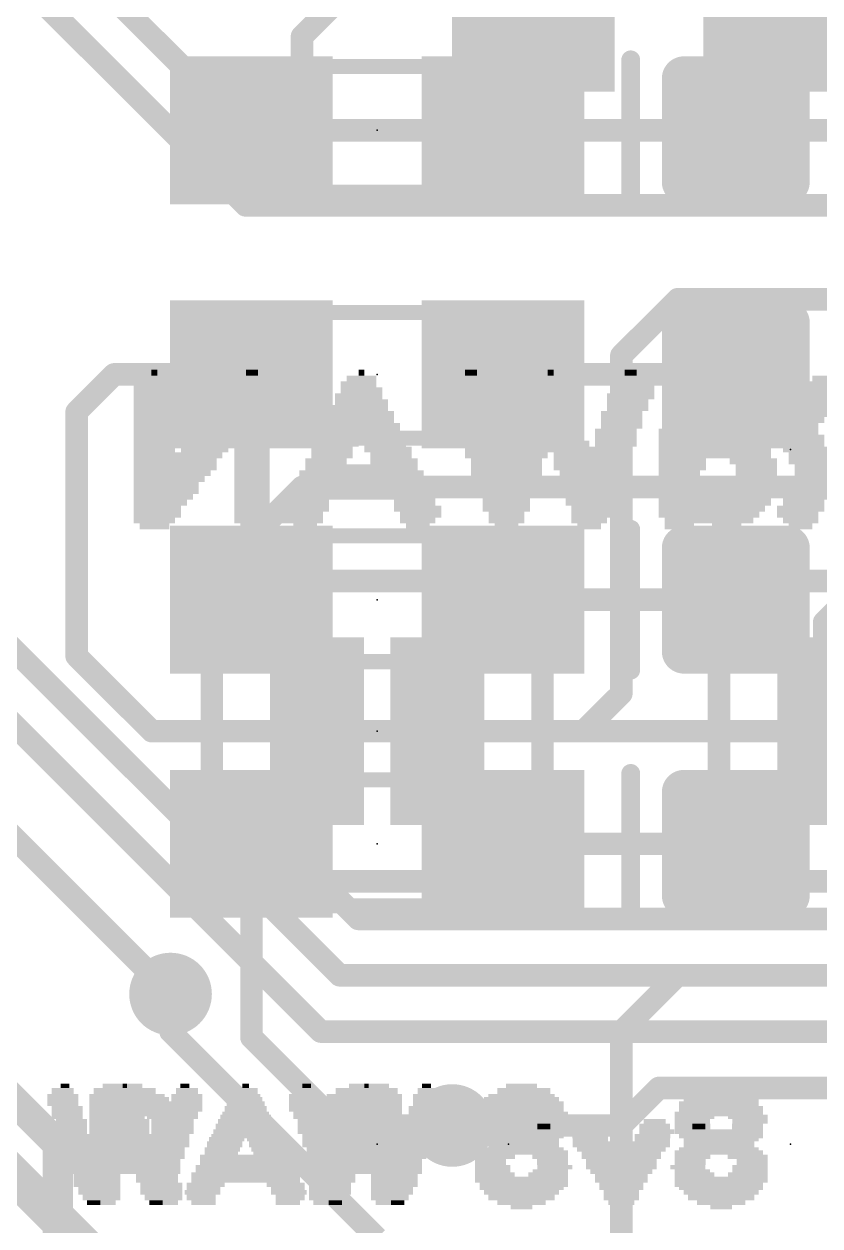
# Model space of a CAD drawing. Extents: x -34 to 73, y -65 to 31.
# Drawn here: x 13.74 to 19.12, y 5.04 to 13.16 of the extents above; entities that cross this region are included whole.
import ezdxf

# ---------------------------------------------------------------- set-up
doc = ezdxf.new("R2010")
doc.units = 0
for name, color, linetype in [('1', 12, 'CONTINUOUS'), ('16', 53, 'CONTINUOUS'), ('18', 110, 'CONTINUOUS'), ('21', 41, 'CONTINUOUS'), ('22', 40, 'CONTINUOUS'), ('23', 53, 'CONTINUOUS'), ('24', 53, 'CONTINUOUS'), ('51', 53, 'CONTINUOUS')]:
    doc.layers.add(name, color=color, linetype=linetype)

# ---------------------------------------------------------------- blocks, each defined once
blk = doc.blocks.new('RECT160000X160000R30')
at = {"const_width": 0.15}
blk.add_lwpolyline([(0.425, -0.35), (0.425, 0.35, 0.4142), (0.35, 0.425), (-0.35, 0.425, 0.4142), (-0.425, 0.35), (-0.425, -0.35, 0.4142), (-0.35, -0.425), (0.35, -0.425, 0.4142)], format="xyb", close=True, dxfattribs=at)
blk.add_solid([(-0.3754, -0.3754), (0.3754, -0.3754), (-0.3754, 0.3754), (0.3754, 0.3754)])
blk = doc.blocks.new('RECT')
blk.add_solid([(-0.5, -0.5), (0.5, -0.5), (-0.5, 0.5), (0.5, 0.5)])
blk = doc.blocks.new('ROUNDV')
at = {"const_width": 0.5}
blk.add_lwpolyline([(0, -0.25, 1), (0, 0.25, 1), (0, -0.25)], format="xyb", dxfattribs=at)

msp = doc.modelspace()

# ---------------------------------------------------------------- linework, layer by layer
at = {"layer": '1'}
for points, const_width in [([(15.621, 13.081), (18.6991, 16.1591)], 0.1524), ([(15.621, 12.788), (15.621, 13.081)], 0.1524), ([(15.279, 12.446), (15.621, 12.788)], 0.1524), ([(18.554, 12.446), (16.979, 12.446)], 0.1524), ([(14.097, 10.541), (14.351, 10.795)], 0.1524), ([(14.351, 10.795), (15.279, 10.795)], 0.1524), ([(16.979, 10.795), (18.554, 10.795)], 0.1524), ([(14.097, 8.89), (14.097, 10.541)], 0.1524), ([(15.279, 9.691), (15.621, 10.033)], 0.1524), ([(15.621, 10.033), (21.844, 10.033)], 0.1524), ([(15.279, 9.271), (15.279, 9.691)], 0.1524), ([(16.979, 9.271), (18.554, 9.271)], 0.1524), ([(14.605, 8.382), (14.097, 8.89)], 0.1524), ([(14.605, 8.382), (20.308, 8.382)], 0.1524), ([(15.279, 7.62), (15.279, 6.311)], 0.1524), ([(16.979, 7.62), (18.554, 7.62)], 0.1524), ([(17.78, 6.35), (18.161, 6.731)], 0.1524), ([(18.161, 6.731), (20.066, 6.731)], 0.1524), ([(14.732, 6.35), (14.732, 6.604)], 0.1524), ([(16.129, 4.953), (14.732, 6.35)], 0.1524), ([(17.78, 5.08), (17.78, 6.35)], 0.1524), ([(15.24, 3.81), (12.83, 6.22)], 0.254), ([(15.279, 6.311), (15.875, 5.715)], 0.1524), ([(15.875, 5.715), (16.637, 5.715)], 0.1524), ([(17.78, 4.953), (17.78, 5.08)], 0.1524)]:
    msp.add_lwpolyline(points, dxfattribs=dict(at, const_width=const_width))
at = {"layer": '1', "const_width": 0.0762}
for points in [[(15.6591, 13.081, 1), (15.5829, 13.081)], [(15.5941, 13.1079, 1), (15.6479, 13.0541)], [(15.6479, 12.7611, 1), (15.5941, 12.8149)], [(15.5829, 12.788, 1), (15.6591, 12.788)], [(16.979, 12.4841, 1), (16.979, 12.4079)], [(18.554, 12.4079, 1), (18.554, 12.4841)], [(15.2521, 12.4729, 1), (15.3059, 12.4191)], [(14.351, 10.8331, 1), (14.351, 10.7569)], [(14.3779, 10.7681, 1), (14.3241, 10.8219)], [(15.279, 10.7569, 1), (15.279, 10.8331)], [(16.979, 10.8331, 1), (16.979, 10.7569)], [(18.554, 10.7569, 1), (18.554, 10.8331)], [(14.1351, 10.541, 1), (14.0589, 10.541)], [(14.0701, 10.5679, 1), (14.1239, 10.5141)], [(15.621, 10.0711, 1), (15.621, 9.9949)], [(15.6479, 10.0061, 1), (15.5941, 10.0599)], [(15.3171, 9.691, 1), (15.2409, 9.691)], [(15.2521, 9.7179, 1), (15.3059, 9.6641)], [(15.2409, 9.271, 1), (15.3171, 9.271)], [(16.979, 9.3091, 1), (16.979, 9.2329)], [(18.554, 9.2329, 1), (18.554, 9.3091)], [(14.1239, 8.9169, 1), (14.0701, 8.8631)], [(14.0589, 8.89, 1), (14.1351, 8.89)], [(14.605, 8.4201, 1), (14.605, 8.3439)], [(14.5781, 8.3551, 1), (14.6319, 8.4089)], [(15.3171, 7.62, 1), (15.2409, 7.62)], [(16.979, 7.6581, 1), (16.979, 7.5819)], [(18.554, 7.5819, 1), (18.554, 7.6581)], [(18.161, 6.7691, 1), (18.161, 6.6929)], [(18.1879, 6.7041, 1), (18.1341, 6.7579)], [(14.7701, 6.604, 1), (14.6939, 6.604)], [(14.7589, 6.3769, 1), (14.7051, 6.3231)], [(17.8181, 6.35, 1), (17.7419, 6.35)], [(14.6939, 6.35, 1), (14.7701, 6.35)], [(15.2409, 6.311, 1), (15.3171, 6.311)], [(15.3059, 6.3379, 1), (15.2521, 6.2841)], [(17.7531, 6.3769, 1), (17.8069, 6.3231)], [(15.875, 5.7531, 1), (15.875, 5.6769)], [(15.8481, 5.6881, 1), (15.9019, 5.7419)], [(16.637, 5.6769, 1), (16.637, 5.7531)], [(17.8181, 5.08, 1), (17.7419, 5.08)], [(17.7419, 5.08, 1), (17.8181, 5.08)]]:
    msp.add_lwpolyline(points, format="xyb", dxfattribs=at)
at = {"layer": '16', "const_width": 0.1524}
for points in [[(15.24, 12.446), (14.224, 13.462)], [(15.24, 11.938), (13.843, 13.335)], [(18.923, 13.247), (18.884, 13.208)], [(20.447, 12.446), (15.24, 12.446)], [(21.336, 11.938), (15.24, 11.938)], [(17.78, 10.922), (18.161, 11.303)], [(25.781, 11.303), (18.161, 11.303)], [(17.78, 8.636), (17.78, 10.922)], [(19.431, 9.398), (19.1516, 9.1186)], [(13.462, 9.144), (15.875, 6.731)], [(19.1516, 9.1186), (19.1516, 8.382)], [(13.081, 9.017), (15.748, 6.35)], [(14.732, 6.604), (12.7, 8.636)], [(17.526, 8.382), (17.78, 8.636)], [(15.7226, 7.3914), (15.7226, 8.382)], [(16.5354, 8.382), (17.526, 8.382)], [(16.002, 7.112), (15.7226, 7.3914)], [(16.002, 7.112), (26.797, 7.112)], [(15.875, 6.731), (27.432, 6.731)], [(15.748, 6.35), (27.94, 6.35)], [(17.78, 5.715), (18.034, 5.969)], [(18.034, 5.969), (28.194, 5.969)], [(16.637, 5.715), (17.78, 5.715)]]:
    msp.add_lwpolyline(points, dxfattribs=at)
at = {"layer": '16', "const_width": 0.0762}
for points in [[(18.8571, 13.2349, 1), (18.9109, 13.1811)], [(15.24, 12.4841, 1), (15.24, 12.4079)], [(15.2131, 12.4191, 1), (15.2669, 12.4729)], [(15.24, 11.9761, 1), (15.24, 11.8999)], [(15.2131, 11.9111, 1), (15.2669, 11.9649)], [(18.161, 11.3411, 1), (18.161, 11.2649)], [(18.1879, 11.2761, 1), (18.1341, 11.3299)], [(17.8181, 10.922, 1), (17.7419, 10.922)], [(17.7531, 10.9489, 1), (17.8069, 10.8951)], [(19.1897, 9.1186, 1), (19.1135, 9.1186)], [(19.1247, 9.1455, 1), (19.1785, 9.0917)], [(17.8069, 8.6091, 1), (17.7531, 8.6629)], [(17.7419, 8.636, 1), (17.8181, 8.636)], [(15.7607, 8.382, 1), (15.6845, 8.382)], [(16.5354, 8.4201, 1), (16.5354, 8.3439)], [(17.526, 8.3439, 1), (17.526, 8.4201)], [(17.4991, 8.4089, 1), (17.5529, 8.3551)], [(19.1135, 8.382, 1), (19.1897, 8.382)], [(15.6845, 7.3914, 1), (15.7607, 7.3914)], [(15.7495, 7.4183, 1), (15.6957, 7.3645)], [(16.002, 7.1501, 1), (16.002, 7.0739)], [(15.9751, 7.0851, 1), (16.0289, 7.1389)], [(15.875, 6.7691, 1), (15.875, 6.6929)], [(15.8481, 6.7041, 1), (15.9019, 6.7579)], [(14.7051, 6.5771, 1), (14.7589, 6.6309)], [(15.748, 6.3881, 1), (15.748, 6.3119)], [(15.7211, 6.3231, 1), (15.7749, 6.3769)], [(18.034, 6.0071, 1), (18.034, 5.9309)], [(18.0609, 5.9421, 1), (18.0071, 5.9959)], [(16.637, 5.7531, 1), (16.637, 5.6769)], [(17.7531, 5.7419, 1), (17.8069, 5.6881)], [(17.78, 5.6769, 1), (17.78, 5.7531)]]:
    msp.add_lwpolyline(points, format="xyb", dxfattribs=at)
at = {"layer": '21'}
for points, const_width in [([(17.8435, 11.9698), (17.8435, 12.9223)], 0.127), ([(17.8435, 8.7948), (17.8435, 9.7473)], 0.127), ([(17.8435, 7.1438), (17.8435, 8.0962)], 0.127), ([(13.208, 6.35), (13.97, 5.588)], 0.2032), ([(13.97, 5.588), (13.97, 0)], 0.2032)]:
    msp.add_lwpolyline(points, dxfattribs=dict(at, const_width=const_width))
for points, const_width in [([(17.8753, 12.9223, 1), (17.8118, 12.9223)], 0.0635), ([(17.8118, 11.9698, 1), (17.8753, 11.9698)], 0.0635), ([(17.8753, 9.7473, 1), (17.8118, 9.7473)], 0.0635), ([(17.8118, 8.7948, 1), (17.8753, 8.7948)], 0.0635), ([(17.8753, 8.0962, 1), (17.8118, 8.0962)], 0.0635), ([(17.8118, 7.1438, 1), (17.8753, 7.1438)], 0.0635), ([(14.0208, 5.588, 1), (13.9192, 5.588)], 0.1016), ([(13.9341, 5.5521, 1), (14.0059, 5.6239)], 0.1016)]:
    msp.add_lwpolyline(points, format="xyb", dxfattribs=dict(at, const_width=const_width))
at = {"layer": '22'}
for points, const_width in [([(15.2654, 9.398, 0.4142), (15.0114, 9.144)], 0.1524), ([(15.2654, 9.4361, 1), (15.2654, 9.3599)], 0.0762), ([(15.2654, 9.3599, 1), (15.2654, 9.4361)], 0.0762), ([(17.2466, 9.144, 0.4142), (16.9926, 9.398)], 0.1524), ([(16.9926, 9.4361, 1), (16.9926, 9.3599)], 0.0762), ([(16.9926, 9.3599, 1), (16.9926, 9.4361)], 0.0762), ([(18.6944, 9.398, 0.4142), (18.4404, 9.144)], 0.1524), ([(18.6944, 9.4361, 1), (18.6944, 9.3599)], 0.0762), ([(18.6944, 9.3599, 1), (18.6944, 9.4361)], 0.0762), ([(15.0495, 9.144, 1), (14.9733, 9.144)], 0.0762), ([(17.2847, 9.144, 1), (17.2085, 9.144)], 0.0762), ([(18.4785, 9.144, 1), (18.4023, 9.144)], 0.0762), ([(14.9733, 9.144, 1), (15.0495, 9.144)], 0.0762), ([(17.2085, 9.144, 1), (17.2847, 9.144)], 0.0762), ([(18.4023, 9.144, 1), (18.4785, 9.144)], 0.0762), ([(15.0114, 7.62, 0.4142), (15.2654, 7.366)], 0.1524), ([(15.0495, 7.62, 1), (14.9733, 7.62)], 0.0762), ([(14.9733, 7.62, 1), (15.0495, 7.62)], 0.0762), ([(16.9926, 7.366, 0.4142), (17.2466, 7.62)], 0.1524), ([(17.2847, 7.62, 1), (17.2085, 7.62)], 0.0762), ([(17.2085, 7.62, 1), (17.2847, 7.62)], 0.0762), ([(18.4404, 7.62, 0.4142), (18.6944, 7.366)], 0.1524), ([(18.4785, 7.62, 1), (18.4023, 7.62)], 0.0762), ([(18.4023, 7.62, 1), (18.4785, 7.62)], 0.0762), ([(15.2654, 7.4041, 1), (15.2654, 7.3279)], 0.0762), ([(15.2654, 7.3279, 1), (15.2654, 7.4041)], 0.0762), ([(16.9926, 7.4041, 1), (16.9926, 7.3279)], 0.0762), ([(16.9926, 7.3279, 1), (16.9926, 7.4041)], 0.0762), ([(18.6944, 7.4041, 1), (18.6944, 7.3279)], 0.0762), ([(18.6944, 7.3279, 1), (18.6944, 7.4041)], 0.0762), ([(14.0208, 5.588, 1), (13.9192, 5.588)], 0.1016), ([(13.9341, 5.5521, 1), (14.0059, 5.6239)], 0.1016)]:
    msp.add_lwpolyline(points, format="xyb", dxfattribs=dict(at, const_width=const_width))
for points, const_width in [([(16.9926, 9.398), (15.2654, 9.398)], 0.1524), ([(20.4216, 9.398), (18.6944, 9.398)], 0.1524), ([(15.0114, 9.144), (15.0114, 7.62)], 0.1524), ([(17.2466, 9.144), (17.2466, 7.62)], 0.1524), ([(18.4404, 7.62), (18.4404, 9.144)], 0.1524), ([(15.2654, 7.366), (16.9926, 7.366)], 0.1524), ([(18.6944, 7.366), (20.4216, 7.366)], 0.1524), ([(13.97, 5.588), (13.208, 6.35)], 0.2032), ([(13.97, 0), (13.97, 5.588)], 0.2032)]:
    msp.add_lwpolyline(points, dxfattribs=dict(at, const_width=const_width))
at = {"layer": '23'}
for p in [(16.129, 12.446), (16.129, 10.795), (16.129, 9.271), (16.129, 7.62), (16.129, 5.588), (18.923, 5.588)]:
    msp.add_point(p, dxfattribs=at)
at = {"layer": '24'}
for p in [(18.923, 10.287), (16.129, 8.382), (17.018, 5.588)]:
    msp.add_point(p, dxfattribs=at)
at = {"layer": '51', "const_width": 0.1016}
for points in [[(15.773, 12.878), (16.485, 12.878)], [(15.773, 12.027), (16.485, 12.027)], [(16.485, 11.214), (15.773, 11.214)], [(16.485, 10.363), (15.773, 10.363)], [(15.773, 9.703), (16.485, 9.703)], [(15.773, 8.852), (16.485, 8.852)], [(15.773, 8.052), (16.485, 8.052)], [(15.773, 7.201), (16.485, 7.201)]]:
    msp.add_lwpolyline(points, dxfattribs=at)
at = {"layer": '51', "const_width": 0.0508}
for points in [[(15.773, 12.9034, 1), (15.773, 12.8526)], [(16.485, 12.8526, 1), (16.485, 12.9034)], [(15.773, 12.0524, 1), (15.773, 12.0016)], [(16.485, 12.0016, 1), (16.485, 12.0524)], [(15.773, 11.2394, 1), (15.773, 11.1886)], [(16.485, 11.1886, 1), (16.485, 11.2394)], [(15.773, 10.3884, 1), (15.773, 10.3376)], [(16.485, 10.3376, 1), (16.485, 10.3884)], [(15.773, 9.7284, 1), (15.773, 9.6776)], [(16.485, 9.6776, 1), (16.485, 9.7284)], [(15.773, 8.8774, 1), (15.773, 8.8266)], [(16.485, 8.8266, 1), (16.485, 8.8774)], [(15.773, 8.0774, 1), (15.773, 8.0266)], [(16.485, 8.0266, 1), (16.485, 8.0774)], [(15.773, 7.2264, 1), (15.773, 7.1756)], [(16.485, 7.1756, 1), (16.485, 7.2264)]]:
    msp.add_lwpolyline(points, format="xyb", dxfattribs=at)

# ---------------------------------------------------------------- block references
at = {"layer": '1', "xscale": 1.1}
for p in [(15.279, 12.446), (16.979, 12.446), (15.279, 9.271), (16.979, 9.271), (15.279, 7.62), (16.979, 7.62)]:
    msp.add_blockref('RECT', p, dxfattribs=at)
at = {"layer": '1'}
for p, rotation in [((18.554, 12.446), 90), ((18.554, 10.795), 270), ((18.554, 9.271), 90), ((18.554, 7.62), 90)]:
    msp.add_blockref('RECT160000X160000R30', p, dxfattribs=dict(at, rotation=rotation))
at = {"layer": '1', "xscale": 1.1, "rotation": 180}
for p in [(15.279, 10.795), (16.979, 10.795)]:
    msp.add_blockref('RECT', p, dxfattribs=at)
at = {"layer": '16', "xscale": 1.1}
for p in [(17.184, 13.208), (18.884, 13.208)]:
    msp.add_blockref('RECT', p, dxfattribs=at)
at = {"layer": '16', "xscale": 0.635, "yscale": 1.27}
for p in [(15.7226, 8.382), (16.5354, 8.382)]:
    msp.add_blockref('RECT', p, dxfattribs=at)
at = {"layer": '16', "xscale": 0.635, "yscale": 1.27, "rotation": 180}
msp.add_blockref('RECT', (19.1516, 8.382), dxfattribs=at)
at = {"layer": '18', "xscale": 0.5588, "yscale": 0.5588}
for p in [(14.732, 6.604), (14.732, 6.604), (16.637, 5.715), (16.637, 5.715)]:
    msp.add_blockref('ROUNDV', p, dxfattribs=at)
at = {"layer": '21'}
for p, xscale, yscale in [((14.422, 5.948), 0.42, 0.04), ((14.407, 5.983), 0.27, 0.03), ((15.247, 5.948), 0.15, 0.04), ((15.247, 5.983), 0.03, 0.03), ((15.637, 5.948), 0.15, 0.04), ((15.652, 5.983), 0.06, 0.03), ((16.057, 5.948), 0.15, 0.04), ((16.057, 5.983), 0.03, 0.03), ((16.477, 5.948), 0.15, 0.04), ((16.462, 5.983), 0.06, 0.03), ((17.134, 5.948), 0.33, 0.04), ((17.119, 5.983), 0.18, 0.03), ((18.454, 5.948), 0.33, 0.04), ((18.469, 5.983), 0.18, 0.03), ((14.437, 5.913), 0.51, 0.03), ((14.452, 5.893), 0.54, 0.03), ((14.467, 5.863), 0.57, 0.03), ((15.232, 5.863), 0.24, 0.03), ((15.232, 5.913), 0.18, 0.03), ((15.247, 5.893), 0.21, 0.03), ((15.637, 5.913), 0.21, 0.03), ((15.637, 5.893), 0.21, 0.03), ((15.637, 5.863), 0.21, 0.03), ((16.057, 5.913), 0.21, 0.03), ((16.057, 5.893), 0.21, 0.03), ((16.057, 5.863), 0.21, 0.03), ((16.477, 5.913), 0.21, 0.03), ((16.477, 5.893), 0.21, 0.03), ((16.477, 5.863), 0.21, 0.03), ((17.134, 5.863), 0.51, 0.03), ((17.119, 5.913), 0.42, 0.03), ((17.134, 5.893), 0.45, 0.03), ((18.469, 5.893), 0.48, 0.03), ((18.469, 5.863), 0.48, 0.03), ((18.469, 5.913), 0.42, 0.03), ((14.482, 5.828), 0.6, 0.04), ((14.482, 5.793), 0.6, 0.03), ((14.287, 5.773), 0.21, 0.03), ((14.692, 5.773), 0.24, 0.03), ((15.232, 5.793), 0.3, 0.03), ((15.247, 5.773), 0.33, 0.03), ((15.247, 5.828), 0.27, 0.04), ((15.652, 5.828), 0.24, 0.04), ((15.667, 5.793), 0.21, 0.03), ((15.667, 5.773), 0.21, 0.03), ((16.057, 5.828), 0.27, 0.04), ((16.057, 5.793), 0.27, 0.03), ((16.057, 5.773), 0.27, 0.03), ((16.447, 5.828), 0.21, 0.04), ((16.447, 5.793), 0.21, 0.03), ((16.447, 5.773), 0.21, 0.03), ((17.134, 5.793), 0.57, 0.03), ((16.954, 5.773), 0.21, 0.03), ((17.134, 5.828), 0.51, 0.04), ((17.314, 5.773), 0.21, 0.03), ((18.469, 5.828), 0.54, 0.04), ((18.469, 5.793), 0.54, 0.03), ((18.304, 5.773), 0.21, 0.03), ((18.649, 5.773), 0.24, 0.03), ((14.287, 5.743), 0.21, 0.03), ((14.287, 5.708), 0.21, 0.04), ((14.707, 5.743), 0.21, 0.03), ((14.707, 5.708), 0.21, 0.04), ((15.232, 5.743), 0.36, 0.03), ((15.247, 5.708), 0.39, 0.04), ((15.697, 5.743), 0.21, 0.03), ((15.697, 5.708), 0.21, 0.04), ((16.057, 5.743), 0.33, 0.03), ((16.057, 5.708), 0.33, 0.04), ((16.417, 5.743), 0.21, 0.03), ((16.417, 5.708), 0.21, 0.04), ((16.954, 5.743), 0.15, 0.03), ((16.969, 5.708), 0.12, 0.04), ((17.299, 5.708), 0.24, 0.04), ((17.314, 5.743), 0.21, 0.03), ((17.569, 5.708), 0.18, 0.04), ((17.569, 5.743), 0.12, 0.03), ((18.019, 5.708), 0.18, 0.04), ((18.019, 5.743), 0.12, 0.03), ((18.304, 5.743), 0.15, 0.03), ((18.304, 5.708), 0.09, 0.04), ((18.634, 5.708), 0.21, 0.04), ((18.664, 5.743), 0.21, 0.03), ((14.287, 5.673), 0.21, 0.03), ((14.287, 5.643), 0.21, 0.03), ((14.287, 5.623), 0.21, 0.03), ((14.692, 5.623), 0.24, 0.03), ((14.707, 5.673), 0.21, 0.03), ((14.707, 5.643), 0.21, 0.03), ((15.112, 5.623), 0.24, 0.03), ((15.232, 5.673), 0.42, 0.03), ((15.247, 5.643), 0.45, 0.03), ((15.367, 5.623), 0.21, 0.03), ((15.697, 5.673), 0.21, 0.03), ((15.727, 5.643), 0.21, 0.03), ((15.727, 5.623), 0.21, 0.03), ((16.057, 5.643), 0.39, 0.03), ((16.057, 5.623), 0.39, 0.03), ((16.057, 5.673), 0.33, 0.03), ((16.387, 5.643), 0.21, 0.03), ((16.387, 5.623), 0.21, 0.03), ((16.417, 5.673), 0.21, 0.03), ((17.209, 5.643), 0.36, 0.03), ((17.194, 5.623), 0.33, 0.03), ((17.239, 5.673), 0.36, 0.03), ((17.554, 5.673), 0.21, 0.03), ((17.569, 5.643), 0.24, 0.03), ((17.584, 5.623), 0.21, 0.03), ((18.004, 5.643), 0.21, 0.03), ((18.004, 5.623), 0.21, 0.03), ((18.034, 5.673), 0.21, 0.03), ((18.559, 5.643), 0.36, 0.03), ((18.544, 5.623), 0.33, 0.03), ((18.574, 5.673), 0.33, 0.03), ((14.482, 5.588), 0.6, 0.04), ((14.482, 5.553), 0.6, 0.03), ((14.467, 5.533), 0.57, 0.03), ((15.082, 5.553), 0.24, 0.03), ((15.067, 5.533), 0.21, 0.03), ((15.097, 5.588), 0.21, 0.04), ((15.382, 5.588), 0.24, 0.04), ((15.397, 5.553), 0.21, 0.03), ((15.397, 5.533), 0.21, 0.03), ((15.727, 5.588), 0.21, 0.04), ((15.847, 5.553), 0.39, 0.03), ((15.847, 5.533), 0.39, 0.03), ((16.057, 5.588), 0.39, 0.04), ((16.267, 5.553), 0.39, 0.03), ((16.267, 5.533), 0.39, 0.03), ((16.387, 5.588), 0.21, 0.04), ((17.194, 5.588), 0.33, 0.04), ((17.209, 5.553), 0.36, 0.03), ((17.239, 5.533), 0.36, 0.03), ((17.599, 5.588), 0.24, 0.04), ((17.614, 5.553), 0.21, 0.03), ((17.644, 5.533), 0.21, 0.03), ((17.959, 5.553), 0.24, 0.03), ((17.944, 5.533), 0.21, 0.03), ((17.989, 5.588), 0.24, 0.04), ((18.529, 5.588), 0.3, 0.04), ((18.544, 5.553), 0.33, 0.03), ((18.559, 5.533), 0.36, 0.03), ((14.467, 5.503), 0.57, 0.03), ((14.452, 5.468), 0.54, 0.04), ((14.467, 5.433), 0.57, 0.03), ((15.232, 5.433), 0.66, 0.03), ((15.232, 5.503), 0.6, 0.03), ((15.232, 5.468), 0.6, 0.04), ((15.832, 5.503), 0.36, 0.03), ((15.847, 5.468), 0.33, 0.04), ((15.847, 5.433), 0.33, 0.03), ((16.282, 5.503), 0.36, 0.03), ((16.267, 5.468), 0.33, 0.04), ((16.267, 5.433), 0.33, 0.03), ((16.924, 5.433), 0.21, 0.03), ((16.924, 5.468), 0.15, 0.04), ((17.299, 5.503), 0.24, 0.03), ((17.314, 5.468), 0.21, 0.04), ((17.344, 5.433), 0.21, 0.03), ((17.659, 5.503), 0.24, 0.03), ((17.674, 5.468), 0.21, 0.04), ((17.794, 5.433), 0.45, 0.03), ((17.929, 5.503), 0.24, 0.03), ((17.914, 5.468), 0.21, 0.04), ((18.259, 5.433), 0.18, 0.03), ((18.274, 5.468), 0.15, 0.04), ((18.634, 5.503), 0.27, 0.03), ((18.664, 5.468), 0.21, 0.04), ((18.664, 5.433), 0.21, 0.03), ((14.467, 5.403), 0.57, 0.03), ((14.287, 5.383), 0.21, 0.03), ((14.287, 5.348), 0.21, 0.04), ((14.662, 5.383), 0.24, 0.03), ((14.677, 5.348), 0.21, 0.04), ((15.232, 5.383), 0.72, 0.03), ((15.232, 5.348), 0.72, 0.04), ((15.232, 5.403), 0.66, 0.03), ((15.832, 5.403), 0.3, 0.03), ((15.847, 5.383), 0.27, 0.03), ((15.847, 5.348), 0.27, 0.04), ((16.282, 5.403), 0.3, 0.03), ((16.267, 5.383), 0.27, 0.03), ((16.267, 5.348), 0.27, 0.04), ((16.924, 5.403), 0.21, 0.03), ((16.939, 5.383), 0.24, 0.03), ((17.134, 5.348), 0.57, 0.04), ((17.314, 5.383), 0.21, 0.03), ((17.329, 5.403), 0.18, 0.03), ((17.794, 5.403), 0.39, 0.03), ((17.794, 5.383), 0.33, 0.03), ((17.794, 5.348), 0.33, 0.04), ((18.274, 5.403), 0.21, 0.03), ((18.289, 5.383), 0.24, 0.03), ((18.469, 5.348), 0.6, 0.04), ((18.649, 5.383), 0.24, 0.03), ((18.664, 5.403), 0.21, 0.03), ((14.287, 5.313), 0.21, 0.03), ((14.287, 5.293), 0.21, 0.03), ((14.692, 5.313), 0.24, 0.03), ((14.707, 5.293), 0.21, 0.03), ((14.962, 5.313), 0.24, 0.03), ((14.947, 5.293), 0.21, 0.03), ((15.502, 5.313), 0.24, 0.03), ((15.517, 5.293), 0.21, 0.03), ((15.832, 5.313), 0.24, 0.03), ((15.847, 5.293), 0.21, 0.03), ((16.282, 5.313), 0.24, 0.03), ((16.267, 5.293), 0.21, 0.03), ((17.134, 5.313), 0.57, 0.03), ((17.134, 5.293), 0.51, 0.03), ((17.794, 5.313), 0.27, 0.03), ((17.794, 5.293), 0.27, 0.03), ((18.469, 5.313), 0.54, 0.03), ((18.469, 5.293), 0.54, 0.03), ((14.287, 5.263), 0.21, 0.03), ((14.287, 5.228), 0.21, 0.04), ((14.287, 5.193), 0.15, 0.03), ((14.707, 5.263), 0.21, 0.03), ((14.722, 5.228), 0.18, 0.04), ((14.707, 5.193), 0.15, 0.03), ((14.947, 5.263), 0.21, 0.03), ((14.932, 5.228), 0.18, 0.04), ((14.947, 5.193), 0.15, 0.03), ((15.532, 5.263), 0.24, 0.03), ((15.532, 5.228), 0.18, 0.04), ((15.517, 5.193), 0.15, 0.03), ((15.847, 5.263), 0.21, 0.03), ((15.847, 5.228), 0.15, 0.04), ((15.847, 5.193), 0.09, 0.03), ((16.267, 5.263), 0.21, 0.03), ((16.267, 5.228), 0.15, 0.04), ((16.267, 5.193), 0.09, 0.03), ((17.119, 5.263), 0.48, 0.03), ((17.119, 5.228), 0.42, 0.04), ((17.119, 5.193), 0.3, 0.03), ((17.794, 5.263), 0.21, 0.03), ((17.794, 5.228), 0.21, 0.04), ((17.794, 5.193), 0.15, 0.03), ((18.469, 5.263), 0.48, 0.03), ((18.469, 5.228), 0.42, 0.04), ((18.469, 5.193), 0.3, 0.03), ((17.119, 5.163), 0.12, 0.03), ((18.469, 5.163), 0.12, 0.03)]:
    msp.add_blockref('RECT', p, dxfattribs=dict(at, xscale=xscale, yscale=yscale))
at = {"layer": '22', "rotation": 180}
for p, xscale, yscale in [((14.623, 10.807), 0.04, 0.04), ((15.283, 10.807), 0.08, 0.04), ((16.023, 10.807), 0.04, 0.04), ((16.763, 10.807), 0.08, 0.04), ((17.303, 10.807), 0.04, 0.04), ((17.843, 10.807), 0.08, 0.04), ((14.603, 10.767), 0.24, 0.04), ((14.623, 10.727), 0.28, 0.04), ((15.263, 10.727), 0.28, 0.04), ((15.283, 10.767), 0.24, 0.04), ((16.003, 10.727), 0.24, 0.04), ((16.023, 10.767), 0.2, 0.04), ((16.723, 10.767), 0.24, 0.04), ((16.723, 10.727), 0.24, 0.04), ((17.283, 10.727), 0.24, 0.04), ((17.303, 10.767), 0.2, 0.04), ((17.863, 10.727), 0.28, 0.04), ((17.863, 10.767), 0.2, 0.04), ((19.332, 10.727), 0.68, 0.04), ((19.372, 10.767), 0.6, 0.04), ((14.623, 10.687), 0.28, 0.04), ((14.623, 10.647), 0.28, 0.04), ((15.243, 10.647), 0.32, 0.04), ((15.263, 10.687), 0.28, 0.04), ((16.003, 10.647), 0.32, 0.04), ((16.023, 10.687), 0.28, 0.04), ((16.743, 10.687), 0.28, 0.04), ((16.743, 10.647), 0.28, 0.04), ((17.283, 10.647), 0.32, 0.04), ((17.303, 10.687), 0.28, 0.04), ((17.843, 10.647), 0.32, 0.04), ((17.863, 10.687), 0.28, 0.04), ((19.292, 10.647), 0.76, 0.04), ((19.312, 10.687), 0.72, 0.04), ((14.623, 10.607), 0.28, 0.04), ((14.623, 10.567), 0.28, 0.04), ((15.203, 10.567), 0.4, 0.04), ((15.223, 10.607), 0.36, 0.04), ((16.003, 10.567), 0.4, 0.04), ((16.023, 10.607), 0.36, 0.04), ((16.743, 10.607), 0.28, 0.04), ((16.783, 10.567), 0.28, 0.04), ((17.283, 10.607), 0.32, 0.04), ((17.303, 10.567), 0.36, 0.04), ((17.823, 10.607), 0.28, 0.04), ((17.823, 10.567), 0.28, 0.04), ((19.272, 10.567), 0.8, 0.04), ((19.292, 10.607), 0.76, 0.04), ((14.623, 10.527), 0.28, 0.04), ((14.623, 10.487), 0.28, 0.04), ((15.183, 10.487), 0.44, 0.04), ((15.203, 10.527), 0.4, 0.04), ((16.003, 10.487), 0.48, 0.04), ((16.023, 10.527), 0.44, 0.04), ((16.783, 10.527), 0.28, 0.04), ((16.783, 10.487), 0.28, 0.04), ((17.283, 10.527), 0.4, 0.04), ((17.283, 10.487), 0.4, 0.04), ((17.783, 10.527), 0.28, 0.04), ((17.783, 10.487), 0.28, 0.04), ((18.172, 10.487), 0.2, 0.04), ((18.492, 10.487), 0.2, 0.04), ((19.032, 10.527), 0.32, 0.04), ((19.012, 10.487), 0.28, 0.04), ((14.623, 10.447), 0.28, 0.04), ((14.623, 10.407), 0.28, 0.04), ((15.143, 10.407), 0.52, 0.04), ((15.163, 10.447), 0.48, 0.04), ((16.003, 10.407), 0.56, 0.04), ((16.023, 10.447), 0.52, 0.04), ((16.823, 10.447), 0.28, 0.04), ((16.823, 10.407), 0.28, 0.04), ((17.283, 10.407), 0.48, 0.04), ((17.303, 10.447), 0.44, 0.04), ((17.743, 10.407), 0.28, 0.04), ((17.783, 10.447), 0.28, 0.04), ((18.372, 10.407), 0.68, 0.04), ((18.372, 10.447), 0.6, 0.04), ((18.992, 10.447), 0.24, 0.04), ((18.992, 10.407), 0.24, 0.04), ((14.623, 10.367), 0.28, 0.04), ((14.623, 10.327), 0.28, 0.04), ((15.123, 10.327), 0.56, 0.04), ((15.143, 10.367), 0.52, 0.04), ((15.843, 10.327), 0.32, 0.04), ((16.023, 10.367), 0.6, 0.04), ((16.183, 10.327), 0.28, 0.04), ((16.823, 10.367), 0.28, 0.04), ((16.863, 10.327), 0.28, 0.04), ((17.283, 10.367), 0.48, 0.04), ((17.303, 10.327), 0.52, 0.04), ((17.743, 10.367), 0.28, 0.04), ((17.743, 10.327), 0.28, 0.04), ((18.392, 10.367), 0.72, 0.04), ((18.412, 10.327), 0.76, 0.04), ((19.012, 10.367), 0.28, 0.04), ((19.012, 10.327), 0.28, 0.04), ((14.623, 10.287), 0.28, 0.04), ((14.783, 10.247), 0.6, 0.04), ((14.963, 10.287), 0.32, 0.04), ((15.283, 10.287), 0.24, 0.04), ((15.283, 10.247), 0.24, 0.04), ((15.823, 10.287), 0.28, 0.04), ((15.823, 10.247), 0.28, 0.04), ((16.203, 10.287), 0.32, 0.04), ((16.223, 10.247), 0.28, 0.04), ((17.283, 10.287), 1.12, 0.04), ((17.003, 10.247), 0.56, 0.04), ((17.583, 10.247), 0.52, 0.04), ((18.412, 10.287), 0.76, 0.04), ((18.412, 10.247), 0.76, 0.04), ((19.272, 10.287), 0.8, 0.04), ((19.292, 10.247), 0.76, 0.04), ((14.763, 10.207), 0.56, 0.04), ((14.763, 10.167), 0.56, 0.04), ((15.283, 10.207), 0.24, 0.04), ((15.283, 10.167), 0.24, 0.04), ((15.783, 10.207), 0.28, 0.04), ((16.023, 10.167), 0.76, 0.04), ((16.243, 10.207), 0.32, 0.04), ((17.003, 10.207), 0.48, 0.04), ((17.003, 10.167), 0.48, 0.04), ((17.583, 10.207), 0.52, 0.04), ((17.563, 10.167), 0.48, 0.04), ((18.192, 10.207), 0.32, 0.04), ((18.192, 10.167), 0.32, 0.04), ((18.672, 10.207), 0.32, 0.04), ((18.692, 10.167), 0.28, 0.04), ((19.292, 10.207), 0.76, 0.04), ((19.312, 10.167), 0.72, 0.04), ((14.743, 10.127), 0.52, 0.04), ((14.723, 10.087), 0.48, 0.04), ((15.283, 10.127), 0.24, 0.04), ((15.283, 10.087), 0.24, 0.04), ((16.023, 10.127), 0.84, 0.04), ((16.023, 10.087), 0.84, 0.04), ((17.003, 10.127), 0.48, 0.04), ((17.003, 10.087), 0.4, 0.04), ((17.583, 10.127), 0.44, 0.04), ((17.583, 10.087), 0.44, 0.04), ((18.172, 10.127), 0.28, 0.04), ((18.192, 10.087), 0.32, 0.04), ((18.692, 10.127), 0.28, 0.04), ((18.692, 10.087), 0.28, 0.04), ((19.312, 10.127), 0.72, 0.04), ((19.312, 10.087), 0.72, 0.04), ((14.703, 10.047), 0.44, 0.04), ((14.703, 10.007), 0.44, 0.04), ((15.283, 10.047), 0.24, 0.04), ((15.283, 10.007), 0.24, 0.04), ((16.023, 10.047), 0.92, 0.04), ((16.023, 10.007), 0.92, 0.04), ((17.003, 10.047), 0.4, 0.04), ((17.003, 10.007), 0.4, 0.04), ((17.563, 10.047), 0.4, 0.04), ((17.583, 10.007), 0.36, 0.04), ((18.192, 10.047), 0.32, 0.04), ((18.412, 10.007), 0.76, 0.04), ((18.672, 10.047), 0.32, 0.04), ((19.292, 10.047), 0.76, 0.04), ((19.052, 10.007), 0.28, 0.04), ((14.683, 9.967), 0.4, 0.04), ((14.663, 9.927), 0.36, 0.04), ((15.283, 9.967), 0.24, 0.04), ((15.283, 9.927), 0.24, 0.04), ((15.663, 9.927), 0.28, 0.04), ((16.383, 9.927), 0.28, 0.04), ((17.003, 9.967), 0.32, 0.04), ((17.003, 9.927), 0.32, 0.04), ((17.583, 9.967), 0.36, 0.04), ((17.563, 9.927), 0.32, 0.04), ((18.412, 9.967), 0.76, 0.04), ((18.412, 9.927), 0.76, 0.04), ((19.032, 9.967), 0.32, 0.04), ((19.012, 9.927), 0.28, 0.04), ((14.643, 9.887), 0.32, 0.04), ((14.643, 9.847), 0.32, 0.04), ((15.283, 9.887), 0.24, 0.04), ((15.283, 9.847), 0.24, 0.04), ((15.643, 9.887), 0.32, 0.04), ((15.623, 9.847), 0.28, 0.04), ((16.403, 9.887), 0.32, 0.04), ((16.423, 9.847), 0.28, 0.04), ((17.003, 9.887), 0.32, 0.04), ((17.003, 9.847), 0.24, 0.04), ((17.583, 9.887), 0.28, 0.04), ((17.583, 9.847), 0.28, 0.04), ((18.392, 9.887), 0.72, 0.04), ((18.372, 9.847), 0.68, 0.04), ((18.992, 9.887), 0.32, 0.04), ((18.972, 9.847), 0.28, 0.04), ((14.623, 9.807), 0.28, 0.04), ((14.623, 9.767), 0.2, 0.04), ((15.283, 9.807), 0.24, 0.04), ((15.303, 9.767), 0.2, 0.04), ((15.623, 9.807), 0.28, 0.04), ((15.643, 9.767), 0.16, 0.04), ((16.403, 9.807), 0.24, 0.04), ((16.403, 9.767), 0.16, 0.04), ((17.003, 9.807), 0.24, 0.04), ((17.003, 9.767), 0.16, 0.04), ((17.563, 9.807), 0.24, 0.04), ((17.563, 9.767), 0.16, 0.04), ((18.372, 9.807), 0.6, 0.04), ((18.172, 9.767), 0.2, 0.04), ((18.492, 9.767), 0.2, 0.04), ((18.992, 9.807), 0.24, 0.04), ((18.992, 9.767), 0.16, 0.04), ((14.003, 5.948), 0.15, 0.04), ((14.018, 5.983), 0.06, 0.03), ((14.423, 5.948), 0.15, 0.04), ((14.423, 5.983), 0.03, 0.03), ((14.843, 5.948), 0.15, 0.04), ((14.828, 5.983), 0.06, 0.03), ((15.233, 5.948), 0.15, 0.04), ((15.233, 5.983), 0.03, 0.03), ((16.058, 5.948), 0.42, 0.04), ((16.073, 5.983), 0.27, 0.03), ((17.106, 5.948), 0.33, 0.04), ((17.091, 5.983), 0.18, 0.03), ((18.426, 5.948), 0.33, 0.04), ((18.441, 5.983), 0.18, 0.03), ((14.003, 5.913), 0.21, 0.03), ((14.003, 5.893), 0.21, 0.03), ((14.003, 5.863), 0.21, 0.03), ((14.423, 5.913), 0.21, 0.03), ((14.423, 5.893), 0.21, 0.03), ((14.423, 5.863), 0.21, 0.03), ((14.843, 5.913), 0.21, 0.03), ((14.843, 5.893), 0.21, 0.03), ((14.843, 5.863), 0.21, 0.03), ((15.233, 5.893), 0.21, 0.03), ((15.248, 5.863), 0.24, 0.03), ((15.248, 5.913), 0.18, 0.03), ((16.013, 5.863), 0.57, 0.03), ((16.028, 5.893), 0.54, 0.03), ((16.043, 5.913), 0.51, 0.03), ((17.091, 5.893), 0.48, 0.03), ((17.091, 5.863), 0.48, 0.03), ((17.091, 5.913), 0.42, 0.03), ((18.426, 5.863), 0.51, 0.03), ((18.426, 5.893), 0.45, 0.03), ((18.441, 5.913), 0.42, 0.03), ((14.033, 5.828), 0.21, 0.04), ((14.033, 5.793), 0.21, 0.03), ((14.033, 5.773), 0.21, 0.03), ((14.423, 5.828), 0.27, 0.04), ((14.423, 5.793), 0.27, 0.03), ((14.423, 5.773), 0.27, 0.03), ((14.828, 5.828), 0.24, 0.04), ((14.813, 5.793), 0.21, 0.03), ((14.813, 5.773), 0.21, 0.03), ((15.233, 5.773), 0.33, 0.03), ((15.233, 5.828), 0.27, 0.04), ((15.248, 5.793), 0.3, 0.03), ((15.788, 5.773), 0.24, 0.03), ((15.998, 5.828), 0.6, 0.04), ((15.998, 5.793), 0.6, 0.03), ((16.193, 5.773), 0.21, 0.03), ((16.911, 5.773), 0.24, 0.03), ((17.091, 5.828), 0.54, 0.04), ((17.091, 5.793), 0.54, 0.03), ((17.256, 5.773), 0.21, 0.03), ((18.426, 5.793), 0.57, 0.03), ((18.246, 5.773), 0.21, 0.03), ((18.426, 5.828), 0.51, 0.04), ((18.606, 5.773), 0.21, 0.03), ((14.063, 5.743), 0.21, 0.03), ((14.063, 5.708), 0.21, 0.04), ((14.423, 5.743), 0.33, 0.03), ((14.423, 5.708), 0.33, 0.04), ((14.783, 5.743), 0.21, 0.03), ((14.783, 5.708), 0.21, 0.04), ((15.233, 5.708), 0.39, 0.04), ((15.248, 5.743), 0.36, 0.03), ((15.773, 5.743), 0.21, 0.03), ((15.773, 5.708), 0.21, 0.04), ((16.193, 5.743), 0.21, 0.03), ((16.193, 5.708), 0.21, 0.04), ((16.896, 5.743), 0.21, 0.03), ((16.926, 5.708), 0.21, 0.04), ((17.256, 5.743), 0.15, 0.03), ((17.256, 5.708), 0.09, 0.04), ((17.541, 5.708), 0.18, 0.04), ((17.541, 5.743), 0.12, 0.03), ((17.991, 5.708), 0.18, 0.04), ((17.991, 5.743), 0.12, 0.03), ((18.246, 5.743), 0.21, 0.03), ((18.261, 5.708), 0.24, 0.04), ((18.606, 5.743), 0.15, 0.03), ((18.591, 5.708), 0.12, 0.04), ((14.063, 5.673), 0.21, 0.03), ((14.093, 5.643), 0.21, 0.03), ((14.093, 5.623), 0.21, 0.03), ((14.423, 5.643), 0.39, 0.03), ((14.423, 5.623), 0.39, 0.03), ((14.423, 5.673), 0.33, 0.03), ((14.753, 5.643), 0.21, 0.03), ((14.753, 5.623), 0.21, 0.03), ((14.783, 5.673), 0.21, 0.03), ((15.233, 5.643), 0.45, 0.03), ((15.113, 5.623), 0.21, 0.03), ((15.248, 5.673), 0.42, 0.03), ((15.368, 5.623), 0.24, 0.03), ((15.773, 5.673), 0.21, 0.03), ((15.773, 5.643), 0.21, 0.03), ((15.788, 5.623), 0.24, 0.03), ((16.193, 5.673), 0.21, 0.03), ((16.193, 5.643), 0.21, 0.03), ((16.193, 5.623), 0.21, 0.03), ((16.986, 5.673), 0.33, 0.03), ((17.001, 5.643), 0.36, 0.03), ((17.016, 5.623), 0.33, 0.03), ((17.526, 5.673), 0.21, 0.03), ((17.556, 5.643), 0.21, 0.03), ((17.556, 5.623), 0.21, 0.03), ((17.991, 5.643), 0.24, 0.03), ((17.976, 5.623), 0.21, 0.03), ((18.006, 5.673), 0.21, 0.03), ((18.321, 5.673), 0.36, 0.03), ((18.351, 5.643), 0.36, 0.03), ((18.366, 5.623), 0.33, 0.03), ((14.093, 5.588), 0.21, 0.04), ((14.213, 5.553), 0.39, 0.03), ((14.213, 5.533), 0.39, 0.03), ((14.423, 5.588), 0.39, 0.04), ((14.633, 5.553), 0.39, 0.03), ((14.633, 5.533), 0.39, 0.03), ((14.753, 5.588), 0.21, 0.04), ((15.098, 5.588), 0.24, 0.04), ((15.083, 5.553), 0.21, 0.03), ((15.083, 5.533), 0.21, 0.03), ((15.383, 5.588), 0.21, 0.04), ((15.398, 5.553), 0.24, 0.03), ((15.413, 5.533), 0.21, 0.03), ((15.998, 5.588), 0.6, 0.04), ((15.998, 5.553), 0.6, 0.03), ((16.013, 5.533), 0.57, 0.03), ((17.001, 5.533), 0.36, 0.03), ((17.016, 5.553), 0.33, 0.03), ((17.031, 5.588), 0.3, 0.04), ((17.571, 5.588), 0.24, 0.04), ((17.601, 5.553), 0.24, 0.03), ((17.616, 5.533), 0.21, 0.03), ((17.916, 5.533), 0.21, 0.03), ((17.961, 5.588), 0.24, 0.04), ((17.946, 5.553), 0.21, 0.03), ((18.321, 5.533), 0.36, 0.03), ((18.351, 5.553), 0.36, 0.03), ((18.366, 5.588), 0.33, 0.04), ((14.198, 5.503), 0.36, 0.03), ((14.213, 5.468), 0.33, 0.04), ((14.213, 5.433), 0.33, 0.03), ((14.648, 5.503), 0.36, 0.03), ((14.633, 5.468), 0.33, 0.04), ((14.633, 5.433), 0.33, 0.03), ((15.248, 5.433), 0.66, 0.03), ((15.248, 5.503), 0.6, 0.03), ((15.248, 5.468), 0.6, 0.04), ((16.013, 5.503), 0.57, 0.03), ((16.013, 5.433), 0.57, 0.03), ((16.028, 5.468), 0.54, 0.04), ((16.926, 5.503), 0.27, 0.03), ((16.896, 5.468), 0.21, 0.04), ((16.896, 5.433), 0.21, 0.03), ((17.286, 5.468), 0.15, 0.04), ((17.301, 5.433), 0.18, 0.03), ((17.631, 5.503), 0.24, 0.03), ((17.646, 5.468), 0.21, 0.04), ((17.766, 5.433), 0.45, 0.03), ((17.901, 5.503), 0.24, 0.03), ((17.886, 5.468), 0.21, 0.04), ((18.216, 5.433), 0.21, 0.03), ((18.261, 5.503), 0.24, 0.03), ((18.246, 5.468), 0.21, 0.04), ((18.636, 5.433), 0.21, 0.03), ((18.636, 5.468), 0.15, 0.04), ((14.198, 5.403), 0.3, 0.03), ((14.213, 5.383), 0.27, 0.03), ((14.213, 5.348), 0.27, 0.04), ((14.648, 5.403), 0.3, 0.03), ((14.633, 5.383), 0.27, 0.03), ((14.633, 5.348), 0.27, 0.04), ((15.248, 5.383), 0.72, 0.03), ((15.248, 5.348), 0.72, 0.04), ((15.248, 5.403), 0.66, 0.03), ((15.818, 5.383), 0.24, 0.03), ((15.803, 5.348), 0.21, 0.04), ((16.013, 5.403), 0.57, 0.03), ((16.193, 5.383), 0.21, 0.03), ((16.193, 5.348), 0.21, 0.04), ((16.896, 5.403), 0.21, 0.03), ((16.911, 5.383), 0.24, 0.03), ((17.091, 5.348), 0.6, 0.04), ((17.271, 5.383), 0.24, 0.03), ((17.286, 5.403), 0.21, 0.03), ((17.766, 5.403), 0.39, 0.03), ((17.766, 5.383), 0.33, 0.03), ((17.766, 5.348), 0.33, 0.04), ((18.231, 5.403), 0.18, 0.03), ((18.246, 5.383), 0.21, 0.03), ((18.426, 5.348), 0.57, 0.04), ((18.621, 5.383), 0.24, 0.03), ((18.636, 5.403), 0.21, 0.03), ((14.198, 5.313), 0.24, 0.03), ((14.213, 5.293), 0.21, 0.03), ((14.648, 5.313), 0.24, 0.03), ((14.633, 5.293), 0.21, 0.03), ((14.978, 5.313), 0.24, 0.03), ((14.963, 5.293), 0.21, 0.03), ((15.518, 5.313), 0.24, 0.03), ((15.533, 5.293), 0.21, 0.03), ((15.788, 5.313), 0.24, 0.03), ((15.773, 5.293), 0.21, 0.03), ((16.193, 5.313), 0.21, 0.03), ((16.193, 5.293), 0.21, 0.03), ((17.091, 5.313), 0.54, 0.03), ((17.091, 5.293), 0.54, 0.03), ((17.766, 5.313), 0.27, 0.03), ((17.766, 5.293), 0.27, 0.03), ((18.426, 5.313), 0.57, 0.03), ((18.426, 5.293), 0.51, 0.03), ((14.213, 5.263), 0.21, 0.03), ((14.213, 5.228), 0.15, 0.04), ((14.213, 5.193), 0.09, 0.03), ((14.633, 5.263), 0.21, 0.03), ((14.633, 5.228), 0.15, 0.04), ((14.633, 5.193), 0.09, 0.03), ((14.948, 5.263), 0.24, 0.03), ((14.948, 5.228), 0.18, 0.04), ((14.963, 5.193), 0.15, 0.03), ((15.533, 5.263), 0.21, 0.03), ((15.548, 5.228), 0.18, 0.04), ((15.533, 5.193), 0.15, 0.03), ((15.773, 5.263), 0.21, 0.03), ((15.758, 5.228), 0.18, 0.04), ((15.773, 5.193), 0.15, 0.03), ((16.193, 5.263), 0.21, 0.03), ((16.193, 5.228), 0.21, 0.04), ((16.193, 5.193), 0.15, 0.03), ((17.091, 5.263), 0.48, 0.03), ((17.091, 5.228), 0.42, 0.04), ((17.091, 5.193), 0.3, 0.03), ((17.766, 5.263), 0.21, 0.03), ((17.766, 5.228), 0.21, 0.04), ((17.766, 5.193), 0.15, 0.03), ((18.441, 5.263), 0.48, 0.03), ((18.441, 5.228), 0.42, 0.04), ((18.441, 5.193), 0.3, 0.03), ((17.091, 5.163), 0.12, 0.03), ((18.441, 5.163), 0.12, 0.03)]:
    msp.add_blockref('RECT', p, dxfattribs=dict(at, xscale=xscale, yscale=yscale))
at = {"layer": '22', "yscale": 0.04, "rotation": 180}
msp.add_blockref('RECT', (16.023, 9.967), dxfattribs=at)
at = {"layer": '51', "xscale": 0.5001, "yscale": 0.95}
for p in [(15.5409, 12.4511), (16.7093, 12.4511), (15.5409, 9.2761), (16.7093, 9.2761), (15.5409, 7.6251), (16.7093, 7.6251)]:
    msp.add_blockref('RECT', p, dxfattribs=at)
at = {"layer": '51', "xscale": 0.5001, "yscale": 0.95, "rotation": 180}
for p in [(15.5488, 10.7899), (16.7172, 10.7899)]:
    msp.add_blockref('RECT', p, dxfattribs=at)

doc.saveas('drawing.dxf')
